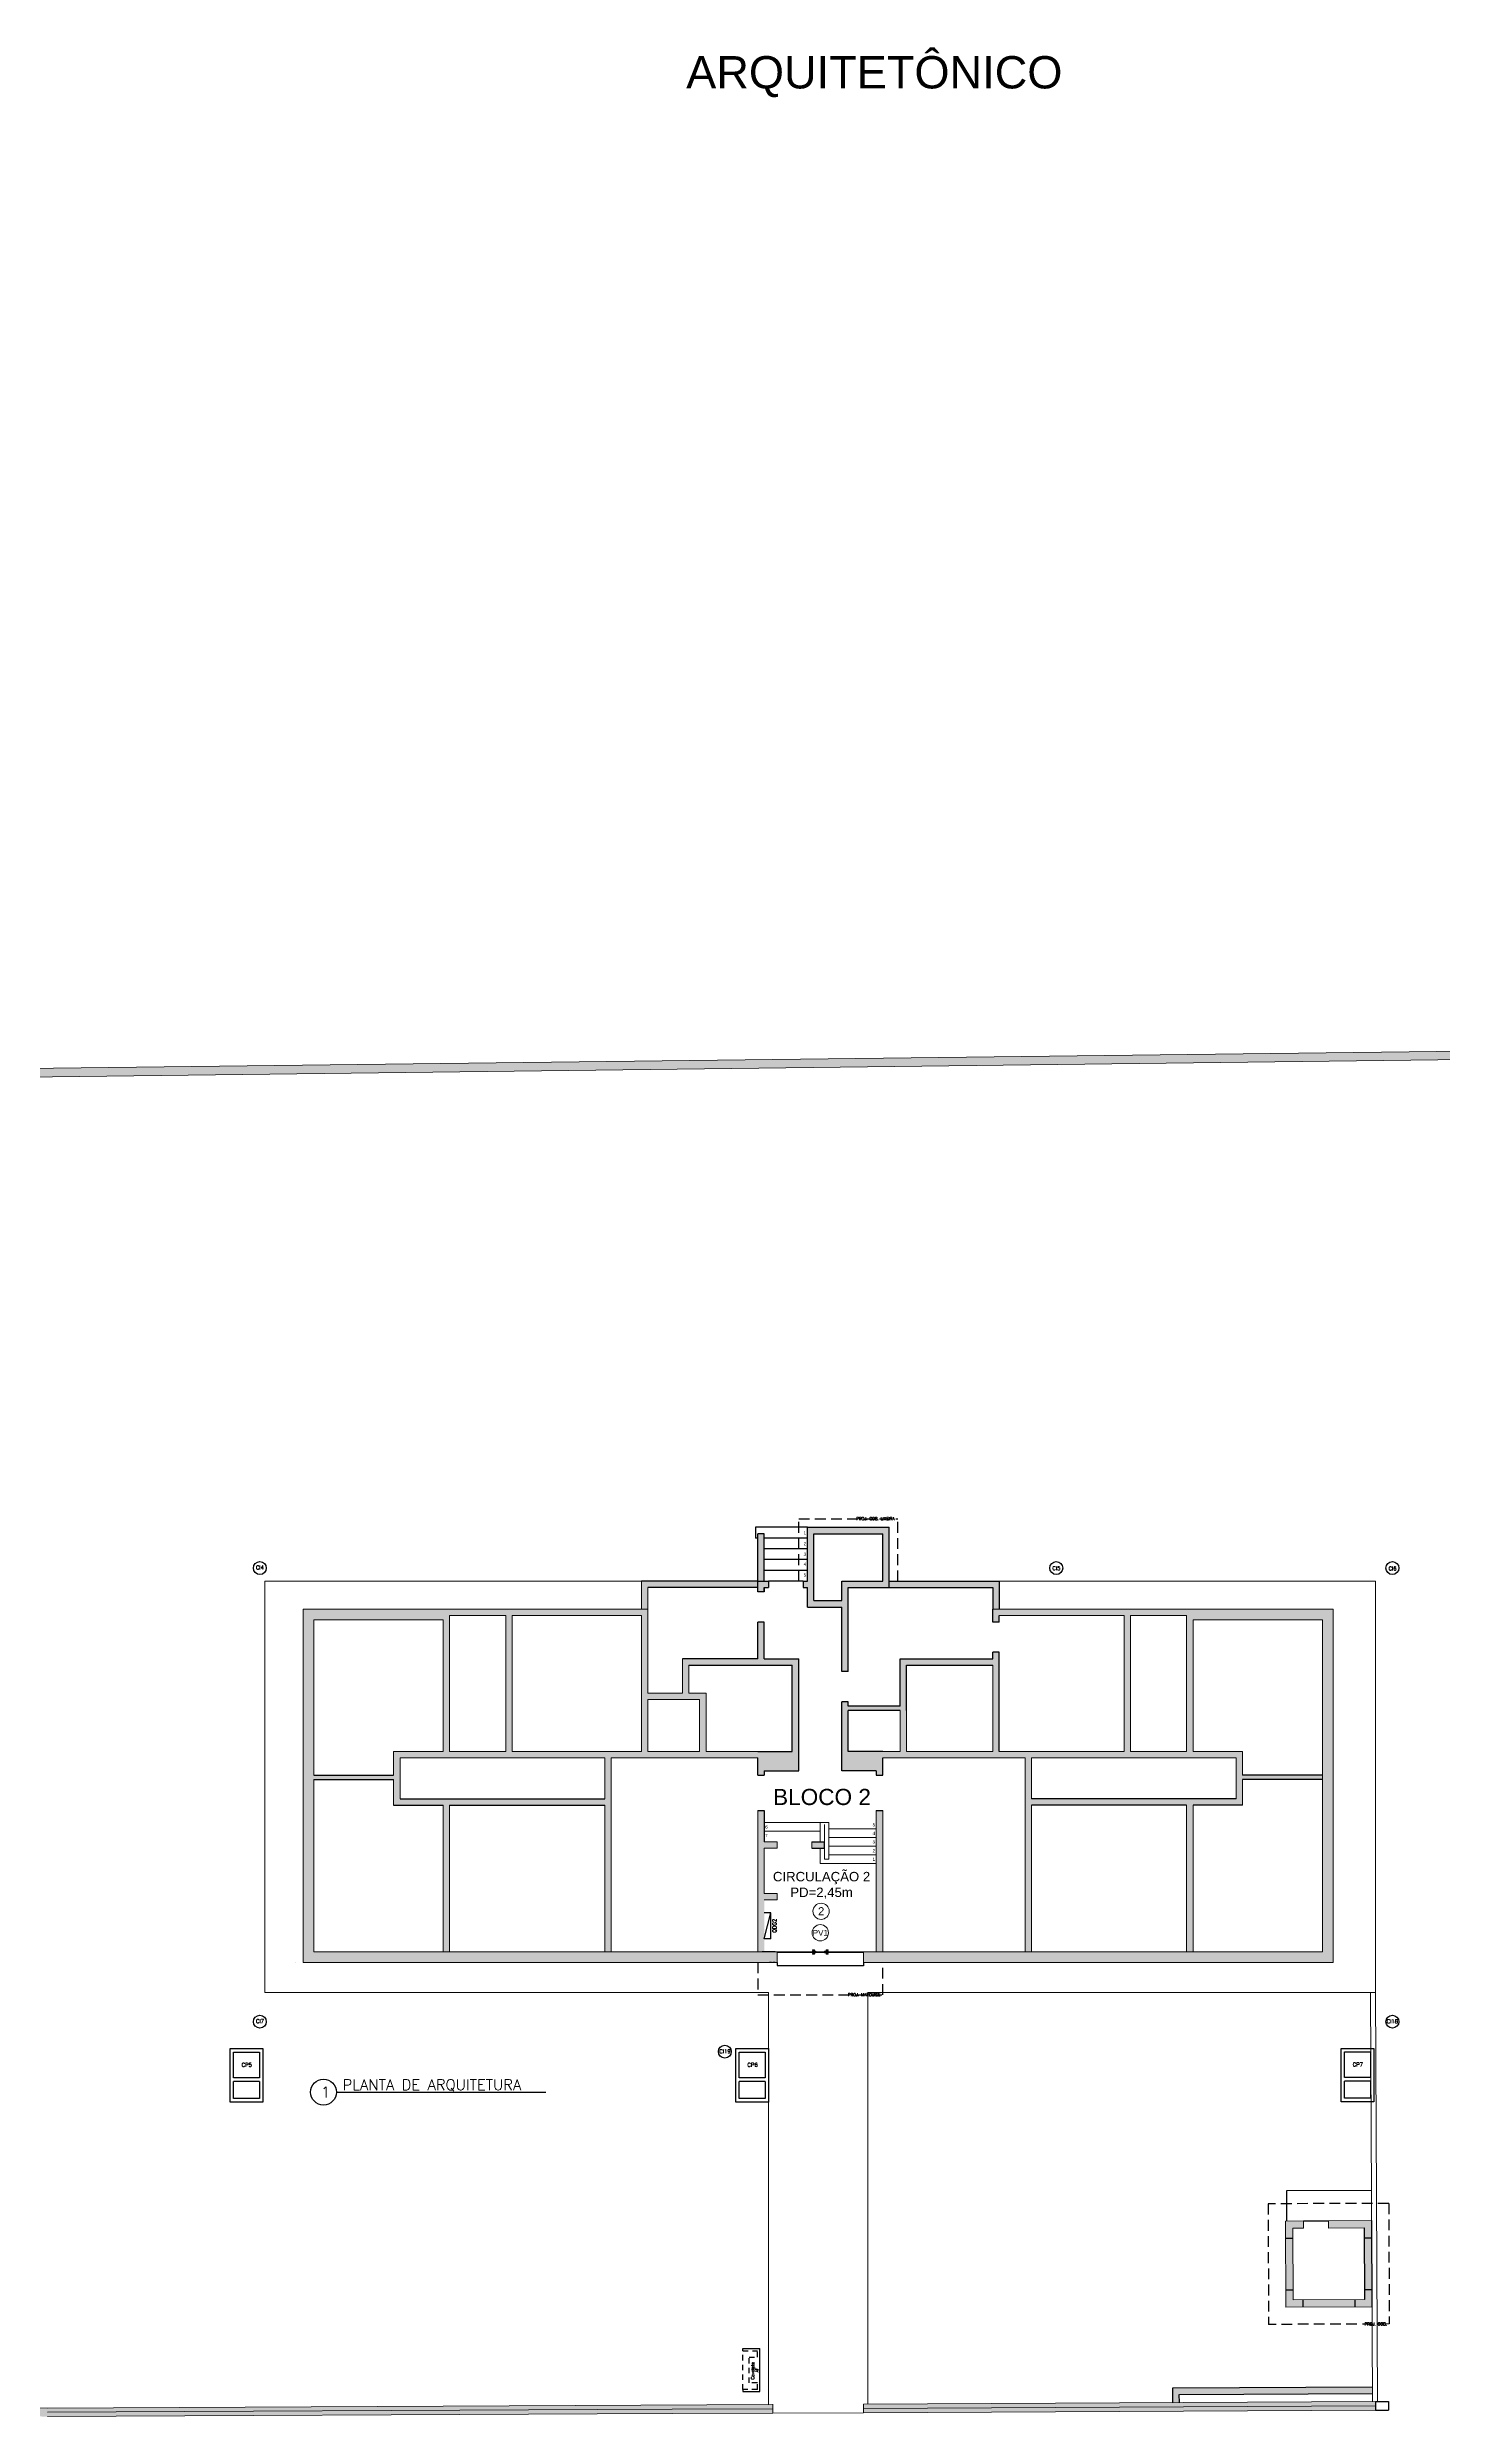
# Model space of a CAD drawing. Extents: x 0 to 11638, y -6007 to 0.
# Drawn here: x 10134.3 to 10166.7, y -5600.1 to -5545.1 of the extents above; entities that cross this region are included whole.
import ezdxf

# ---------------------------------------------------------------- set-up
doc = ezdxf.new("R2010")
doc.units = 0
doc.linetypes.add('CACHE', pattern=[0.375, 0.25, -0.125])
doc.linetypes.add('HIDDEN2', pattern=[0.1875, 0.125, -0.0625])
doc.layers.get('0').update_dxf_attribs({"linetype": 'CONTINUOUS'})
for name, color, linetype, lineweight in [('ARQ - Alvenaria Alta', 251, 'CONTINUOUS', 13), ('ARQ - Alvenaria Média-Baixa', 252, 'CONTINUOUS', 20), ('ARQ - Desnível', 8, 'CONTINUOUS', 20), ('ARQ - Escadas', 1, 'CONTINUOUS', 9), ('ARQ - Esquadrias', 1, 'CONTINUOUS', 9), ('ARQ - Grades', 1, 'CONTINUOUS', 15), ('ARQ - Guias Calçadas Sarjetas', 254, 'CONTINUOUS', 20), ('ARQ - Textos', 4, 'CONTINUOUS', 5), ('Elétrica', 30, 'CONTINUOUS', 20), ('Hidrossanitário - Água Fria', 5, 'CONTINUOUS', 5)]:
    doc.layers.add(name, color=color, linetype=linetype, lineweight=lineweight)
doc.layers.add('ARQ - Cotas', color=1, linetype='CONTINUOUS')
doc.layers.add('ARQ - Projeções', color=253, linetype='CACHE')
doc.styles.add('ROMANS', font='romans.shx', dxfattribs={"height": 0.3})
doc.styles.get("Standard").update_dxf_attribs({"font": 'arial.ttf', "height": 0.15})

msp = doc.modelspace()

# ---------------------------------------------------------------- hatches: boundary and pattern name
at = {"layer": 'ARQ - Alvenaria Alta', "lineweight": -2}
h = msp.add_hatch(color=7, dxfattribs=at)
h.dxf.hatch_style = 1
h.paths.add_polyline_path([(10151.727, -5582.498), (10150.927, -5582.498), (10150.927, -5581.648), (10150.777, -5581.648), (10150.777, -5582.498), (10149.027, -5582.498), (10149.027, -5583.298), (10148.227, -5583.298), (10148.227, -5581.348), (10140.227, -5581.348), (10140.227, -5589.548), (10151.227, -5589.548), (10151.227, -5589.298), (10150.93, -5589.298), (10140.477, -5589.298), (10140.477, -5585.298), (10142.327, -5585.298), (10142.327, -5585.898), (10143.477, -5585.898), (10143.477, -5589.298), (10143.627, -5589.298), (10143.627, -5585.898), (10147.227, -5585.898), (10147.227, -5589.298), (10147.377, -5589.298), (10147.377, -5584.798), (10150.777, -5584.798), (10150.777, -5585.198), (10150.927, -5585.198), (10150.927, -5585.098), (10151.727, -5585.098)])
h.paths.add_polyline_path([(10150.777, -5584.648), (10149.577, -5584.648), (10149.577, -5583.298), (10149.177, -5583.298), (10149.177, -5582.648), (10151.577, -5582.648), (10151.577, -5584.648)], flags=16)
h.paths.add_polyline_path([(10149.427, -5584.648), (10148.227, -5584.648), (10148.227, -5583.448), (10149.427, -5583.448)], flags=16)
h.paths.add_polyline_path([(10148.077, -5584.648), (10145.077, -5584.648), (10145.077, -5581.498), (10148.077, -5581.498)], flags=16)
h.paths.add_polyline_path([(10147.227, -5584.798), (10147.227, -5585.748), (10142.477, -5585.748), (10142.477, -5584.798)], flags=16)
h.paths.add_polyline_path([(10144.927, -5584.648), (10143.627, -5584.648), (10143.627, -5581.498), (10144.927, -5581.498)], flags=16)
h.paths.add_polyline_path([(10143.477, -5584.648), (10142.327, -5584.648), (10142.327, -5585.198), (10140.477, -5585.198), (10140.477, -5581.598), (10143.477, -5581.598)], flags=16)
h.paths.add_polyline_path([(10150.927, -5586.018), (10150.777, -5586.018), (10150.777, -5589.298), (10150.927, -5589.298), (10150.927, -5588.098), (10151.227, -5588.098), (10151.227, -5587.948), (10150.927, -5587.948), (10150.927, -5586.898), (10151.227, -5586.898), (10151.227, -5586.748), (10150.927, -5586.748)], flags=17)
h.paths.add_polyline_path([(10162.027, -5584.648), (10160.877, -5584.648), (10160.877, -5581.598), (10163.877, -5581.598), (10163.877, -5589.298), (10153.227, -5589.298), (10153.227, -5589.548), (10164.127, -5589.548), (10164.127, -5581.348), (10156.227, -5581.348), (10156.227, -5581.648), (10156.377, -5581.648), (10156.377, -5581.498), (10159.277, -5581.498), (10159.277, -5584.648), (10156.377, -5584.648), (10156.377, -5582.348), (10156.227, -5582.348), (10156.227, -5582.498), (10154.077, -5582.498), (10154.077, -5583.598), (10152.877, -5583.598), (10152.877, -5583.498), (10152.727, -5583.498), (10152.727, -5585.098), (10153.527, -5585.098), (10153.527, -5585.198), (10153.677, -5585.198), (10153.677, -5584.798), (10156.977, -5584.798), (10156.977, -5589.298), (10157.127, -5589.298), (10157.127, -5585.898), (10160.727, -5585.898), (10160.727, -5589.298), (10160.877, -5589.298), (10160.877, -5585.898), (10162.027, -5585.898), (10162.027, -5585.298), (10163.877, -5585.298), (10163.877, -5585.198), (10162.027, -5585.198)])
h.paths.add_polyline_path([(10152.877, -5584.648), (10152.877, -5583.698), (10154.077, -5583.698), (10154.077, -5584.648), (10153.677, -5584.648)], flags=16)
h.paths.add_polyline_path([(10154.227, -5584.648), (10154.227, -5582.648), (10156.227, -5582.648), (10156.227, -5584.648)], flags=16)
h.paths.add_polyline_path([(10157.127, -5584.798), (10161.877, -5584.798), (10161.877, -5585.748), (10157.127, -5585.748)], flags=16)
h.paths.add_polyline_path([(10159.427, -5584.648), (10159.427, -5581.498), (10160.727, -5581.498), (10160.727, -5584.648)], flags=16)
h.paths.add_polyline_path([(10151.027, -5580.698), (10150.777, -5580.698), (10150.777, -5580.948), (10150.927, -5580.948), (10150.927, -5580.848), (10151.027, -5580.848)])
h.paths.add_polyline_path([(10153.827, -5579.448), (10151.927, -5579.448), (10151.927, -5580.698), (10151.827, -5580.698), (10151.827, -5580.848), (10151.927, -5580.848), (10151.927, -5581.298), (10152.727, -5581.298), (10152.727, -5582.798), (10152.877, -5582.798), (10152.877, -5580.848), (10153.827, -5580.848)])
h.paths.add_polyline_path([(10152.077, -5579.598), (10153.677, -5579.598), (10153.677, -5580.698), (10152.727, -5580.698), (10152.727, -5581.148), (10152.077, -5581.148)], flags=16)
h = msp.add_hatch(color=7, dxfattribs=at)
h.dxf.hatch_style = 1
h.paths.add_polyline_path([(10152.327, -5586.748), (10152.027, -5586.748), (10152.027, -5586.898), (10152.327, -5586.898)])
h.paths.add_polyline_path([(10153.677, -5586.018), (10153.527, -5586.018), (10153.527, -5589.298), (10153.677, -5589.298)])
h = msp.add_hatch(color=7, dxfattribs=at)
h.dxf.hatch_style = 1
h.paths.add_polyline_path([(10163.188, -5595.718), (10163.438, -5595.717), (10163.438, -5595.547), (10163.018, -5595.549), (10163.02, -5595.949), (10163.19, -5595.948)])
h.paths.add_polyline_path([(10163.19, -5595.948), (10163.02, -5595.949), (10163.025, -5597.149), (10163.195, -5597.148)])
h.paths.add_polyline_path([(10163.426, -5597.377), (10163.196, -5597.378), (10163.195, -5597.148), (10163.025, -5597.149), (10163.027, -5597.549), (10163.427, -5597.547)])
h.paths.add_polyline_path([(10164.626, -5597.371), (10163.426, -5597.377), (10163.427, -5597.547), (10164.627, -5597.541)])
h.paths.add_polyline_path([(10165.025, -5597.139), (10164.855, -5597.14), (10164.856, -5597.37), (10164.626, -5597.371), (10164.627, -5597.541), (10165.027, -5597.539)])
h.paths.add_polyline_path([(10165.02, -5595.939), (10164.85, -5595.94), (10164.855, -5597.14), (10165.025, -5597.139)])
h.paths.add_polyline_path([(10165.018, -5595.539), (10164.018, -5595.544), (10164.018, -5595.714), (10164.848, -5595.71), (10164.85, -5595.94), (10165.02, -5595.939)])
at = {"layer": 'ARQ - Alvenaria Média-Baixa', "lineweight": -2}
h = msp.add_hatch(color=256, dxfattribs=at)
h.dxf.hatch_style = 1
h.paths.add_polyline_path([(10150.777, -5580.698), (10148.077, -5580.698), (10148.077, -5581.348), (10148.227, -5581.348), (10148.227, -5580.848), (10150.777, -5580.848)])
h.paths.add_polyline_path([(10150.927, -5579.598), (10150.777, -5579.598), (10150.777, -5580.698), (10150.927, -5580.698)])
h.paths.add_polyline_path([(10156.377, -5580.698), (10153.827, -5580.698), (10153.827, -5580.848), (10156.227, -5580.848), (10156.227, -5581.348), (10156.377, -5581.348)])
h = msp.add_hatch(color=256, dxfattribs=at)
h.dxf.hatch_style = 1
h.paths.add_polyline_path([(10121.464, -5598.555), (10121.452, -5598.654), (10129.629, -5599.687), (10132.545, -5600.049), (10134.293, -5600.089), (10151.128, -5600.007), (10151.128, -5599.907), (10134.294, -5599.989), (10132.552, -5599.949), (10129.642, -5599.588)])
h.paths.add_polyline_path([(10121.477, -5598.456), (10121.464, -5598.555), (10129.642, -5599.588), (10132.552, -5599.949), (10134.294, -5599.989), (10151.128, -5599.907), (10151.127, -5599.807), (10134.295, -5599.889), (10132.56, -5599.85), (10129.654, -5599.489)])
h = msp.add_hatch(color=256, dxfattribs=at)
h.dxf.hatch_style = 1
h.paths.add_polyline_path([(10165.037, -5599.549), (10165.036, -5599.399), (10160.408, -5599.422), (10160.408, -5599.762), (10160.558, -5599.761), (10160.557, -5599.572)])
h = msp.add_hatch(color=256, dxfattribs=at)
h.dxf.hatch_style = 1
h.paths.add_polyline_path([(10165.108, -5599.739), (10153.227, -5599.796), (10153.227, -5599.896), (10165.108, -5599.839)])
h.paths.add_polyline_path([(10165.108, -5599.839), (10153.227, -5599.896), (10153.226, -5599.997), (10165.108, -5599.939)])
at = {"layer": 'ARQ - Cotas', "lineweight": -2}
h = msp.add_hatch(color=7, dxfattribs=at)
h.dxf.hatch_style = 1
edge = h.paths.add_edge_path()
edge.add_line((10201.413, -5568.178), (10201.413, -5599.764))
edge.add_line((10201.413, -5599.764), (10201.613, -5599.764))
edge.add_line((10201.613, -5599.764), (10201.613, -5567.975))
edge.add_line((10201.613, -5567.975), (10102.128, -5569.184))
edge.add_line((10102.128, -5569.184), (10102.328, -5592.707))
edge.add_arc((10106.091, -5592.707), 3.762, 180, 236.9357)
edge.add_line((10104.038, -5595.86), (10104.082, -5595.868))
edge.add_line((10104.082, -5595.868), (10104.118, -5595.673))
edge.add_arc((10106.091, -5592.707), 3.562, 179.9865, 236.3823, ccw=False)
edge.add_line((10102.528, -5592.706), (10102.33, -5569.382))
edge.add_line((10102.33, -5569.382), (10201.413, -5568.178))
h.paths.add_polyline_path([(10201.501, -5598.013), (10201.501, -5597.919)], flags=16)

# ---------------------------------------------------------------- linework, layer by layer
at = {"lineweight": -2}
for p, q in [((10140.042, -5589.548), (10140.042, -5589.548)), ((10140.042, -5589.548), (10140.042, -5589.548)), ((10151.177, -5589.298), (10150.877, -5589.298)), ((10151.095, -5589.548), (10151.045, -5589.548)), ((10151.177, -5589.548), (10151.127, -5589.548)), ((10141, -5592.557), (10145.858, -5592.557))]:
    msp.add_line(p, q, dxfattribs=at)
msp.add_circle((10140.7, -5592.557), 0.3, dxfattribs=at)
at = {"layer": 'ARQ - Alvenaria Alta'}
for p, q in [((10201.613, -5567.975), (10102.128, -5569.184)), ((10201.413, -5568.178), (10102.33, -5569.382)), ((10142.327, -5585.198), (10142.327, -5584.648)), ((10162.027, -5585.198), (10162.027, -5584.648)), ((10142.477, -5585.748), (10142.477, -5584.798)), ((10147.227, -5585.748), (10147.227, -5584.798)), ((10147.377, -5589.298), (10147.377, -5584.798)), ((10156.977, -5589.298), (10156.977, -5584.798)), ((10157.127, -5585.748), (10157.127, -5584.798)), ((10161.877, -5585.748), (10161.877, -5584.798)), ((10142.327, -5585.898), (10142.327, -5585.298)), ((10162.027, -5585.898), (10162.027, -5585.298)), ((10143.477, -5589.298), (10143.477, -5585.898)), ((10143.627, -5589.298), (10143.627, -5585.898)), ((10147.227, -5589.298), (10147.227, -5585.898)), ((10150.777, -5589.298), (10150.777, -5586.018)), ((10153.527, -5589.298), (10153.527, -5586.018)), ((10153.677, -5589.298), (10153.677, -5586.018)), ((10157.127, -5589.298), (10157.127, -5585.898)), ((10160.727, -5589.298), (10160.727, -5585.898)), ((10160.877, -5589.298), (10160.877, -5585.898)), ((10150.927, -5586.748), (10151.227, -5586.748)), ((10151.227, -5586.898), (10151.227, -5586.748)), ((10152.027, -5586.898), (10152.027, -5586.748)), ((10150.927, -5587.948), (10150.927, -5586.898)), ((10150.927, -5586.898), (10151.227, -5586.898)), ((10151.227, -5588.098), (10151.227, -5587.948)), ((10163.438, -5595.547), (10163.018, -5595.549)), ((10165.018, -5595.539), (10164.018, -5595.544)), ((10163.438, -5595.717), (10163.188, -5595.718)), ((10164.848, -5595.71), (10164.018, -5595.714)), ((10165.027, -5597.539), (10163.027, -5597.549)), ((10164.856, -5597.37), (10163.196, -5597.378))]:
    msp.add_line(p, q, dxfattribs=at)
at = {"layer": 'ARQ - Alvenaria Alta', "lineweight": -2}
for p, q in [((10151.927, -5580.698), (10151.927, -5579.448)), ((10151.927, -5579.448), (10153.827, -5579.448)), ((10152.077, -5581.148), (10152.077, -5579.598)), ((10152.077, -5579.598), (10153.677, -5579.598)), ((10153.677, -5580.698), (10153.677, -5579.598)), ((10153.827, -5580.848), (10153.827, -5579.448)), ((10150.777, -5580.948), (10150.777, -5580.698)), ((10150.777, -5580.698), (10151.027, -5580.698)), ((10150.927, -5580.848), (10151.027, -5580.848)), ((10150.927, -5580.948), (10150.927, -5580.848)), ((10150.927, -5580.848), (10150.927, -5580.948)), ((10151.027, -5580.698), (10151.027, -5580.848)), ((10151.827, -5580.698), (10151.927, -5580.698)), ((10151.827, -5580.698), (10151.827, -5580.848)), ((10151.827, -5580.848), (10151.927, -5580.848)), ((10151.927, -5581.298), (10151.927, -5580.848)), ((10152.727, -5581.148), (10152.727, -5580.698)), ((10152.727, -5580.698), (10153.677, -5580.698)), ((10152.877, -5582.798), (10152.877, -5580.848)), ((10152.877, -5580.848), (10153.827, -5580.848)), ((10150.927, -5580.948), (10150.777, -5580.948)), ((10151.927, -5581.298), (10152.727, -5581.298)), ((10152.077, -5581.148), (10152.727, -5581.148)), ((10152.727, -5582.798), (10152.727, -5581.298)), ((10156.227, -5581.648), (10156.227, -5581.348)), ((10150.777, -5582.498), (10150.777, -5581.648)), ((10150.927, -5581.648), (10150.777, -5581.648)), ((10150.927, -5582.498), (10150.927, -5581.648)), ((10156.377, -5581.648), (10156.227, -5581.648)), ((10156.377, -5581.648), (10156.377, -5581.498)), ((10150.777, -5582.498), (10149.027, -5582.498)), ((10150.927, -5582.498), (10151.727, -5582.498)), ((10151.727, -5585.098), (10151.727, -5582.498)), ((10154.077, -5583.598), (10154.077, -5582.498)), ((10154.077, -5582.498), (10156.227, -5582.498)), ((10156.227, -5582.498), (10156.227, -5582.348)), ((10156.377, -5582.348), (10156.227, -5582.348)), ((10156.377, -5584.648), (10156.377, -5582.348)), ((10149.177, -5582.648), (10151.577, -5582.648)), ((10151.577, -5584.648), (10151.577, -5582.648)), ((10152.877, -5582.798), (10152.727, -5582.798)), ((10154.227, -5583.698), (10154.227, -5582.648)), ((10154.227, -5582.648), (10156.227, -5582.648)), ((10152.877, -5583.498), (10152.727, -5583.498)), ((10152.727, -5585.098), (10152.727, -5583.498)), ((10152.877, -5583.598), (10152.877, -5583.498)), ((10154.077, -5583.598), (10152.877, -5583.598)), ((10154.077, -5583.698), (10152.877, -5583.698)), ((10152.877, -5584.648), (10152.877, -5583.698)), ((10150.777, -5584.648), (10151.577, -5584.648)), ((10153.677, -5584.648), (10152.877, -5584.648)), ((10140.477, -5585.198), (10142.327, -5585.198)), ((10150.777, -5585.198), (10150.777, -5584.798)), ((10150.777, -5585.198), (10150.927, -5585.198)), ((10150.927, -5585.098), (10150.927, -5585.198)), ((10150.927, -5585.098), (10151.727, -5585.098)), ((10153.527, -5585.098), (10152.727, -5585.098)), ((10153.527, -5585.098), (10153.527, -5585.198)), ((10153.527, -5585.198), (10153.677, -5585.198)), ((10153.677, -5585.198), (10153.677, -5584.798)), ((10163.877, -5585.198), (10162.027, -5585.198)), ((10140.477, -5585.298), (10142.327, -5585.298)), ((10142.477, -5585.748), (10147.227, -5585.748)), ((10161.877, -5585.748), (10157.127, -5585.748)), ((10163.877, -5585.298), (10162.027, -5585.298)), ((10142.327, -5585.898), (10143.477, -5585.898)), ((10143.627, -5585.898), (10147.227, -5585.898)), ((10150.777, -5586.018), (10150.927, -5586.018)), ((10150.927, -5586.018), (10150.927, -5586.748)), ((10153.527, -5586.018), (10153.677, -5586.018)), ((10160.727, -5585.898), (10157.127, -5585.898)), ((10162.027, -5585.898), (10160.877, -5585.898)), ((10152.027, -5586.748), (10152.327, -5586.748)), ((10152.327, -5586.898), (10152.327, -5586.748)), ((10152.027, -5586.898), (10152.327, -5586.898)), ((10138.532, -5592.788), (10138.532, -5591.548)), ((10138.532, -5591.548), (10139.292, -5591.548)), ((10138.612, -5592.228), (10138.612, -5591.628)), ((10138.612, -5591.628), (10139.212, -5591.628)), ((10139.212, -5591.628), (10139.212, -5592.228)), ((10139.292, -5591.548), (10139.292, -5592.788)), ((10150.267, -5592.788), (10150.267, -5591.548)), ((10150.267, -5591.548), (10151.027, -5591.548)), ((10150.347, -5592.228), (10150.347, -5591.628)), ((10150.347, -5591.628), (10150.947, -5591.628)), ((10150.947, -5591.628), (10150.947, -5592.228)), ((10151.027, -5591.548), (10151.027, -5592.788)), ((10164.313, -5592.781), (10164.313, -5591.541)), ((10164.313, -5591.541), (10165.073, -5591.541)), ((10164.393, -5592.221), (10164.393, -5591.621)), ((10164.393, -5591.621), (10164.993, -5591.621)), ((10164.993, -5591.621), (10164.993, -5592.221)), ((10165.073, -5591.541), (10165.073, -5592.781)), ((10139.212, -5592.228), (10138.612, -5592.228)), ((10139.212, -5592.308), (10138.612, -5592.308)), ((10138.612, -5592.708), (10138.612, -5592.308)), ((10139.212, -5592.308), (10139.212, -5592.708)), ((10150.947, -5592.228), (10150.347, -5592.228)), ((10150.947, -5592.308), (10150.347, -5592.308)), ((10150.347, -5592.708), (10150.347, -5592.308)), ((10150.947, -5592.308), (10150.947, -5592.708)), ((10164.993, -5592.221), (10164.393, -5592.221)), ((10164.993, -5592.301), (10164.393, -5592.301)), ((10164.393, -5592.701), (10164.393, -5592.301)), ((10164.993, -5592.301), (10164.993, -5592.701)), ((10139.292, -5592.788), (10138.532, -5592.788)), ((10139.212, -5592.708), (10138.612, -5592.708)), ((10151.027, -5592.788), (10150.267, -5592.788)), ((10150.947, -5592.708), (10150.347, -5592.708)), ((10165.073, -5592.781), (10164.313, -5592.781)), ((10164.993, -5592.701), (10164.393, -5592.701)), ((10165.018, -5595.539), (10165.027, -5597.539)), ((10163.02, -5595.949), (10163.187, -5595.948)), ((10164.848, -5595.71), (10164.856, -5597.37)), ((10164.85, -5595.94), (10165.02, -5595.939)), ((10163.025, -5597.149), (10163.195, -5597.148)), ((10164.855, -5597.14), (10165.025, -5597.139)), ((10163.426, -5597.377), (10163.427, -5597.546)), ((10164.626, -5597.371), (10164.627, -5597.54)), ((10165.108, -5599.739), (10165.108, -5599.939)), ((10165.108, -5599.739), (10165.408, -5599.739)), ((10165.108, -5599.739), (10165.108, -5599.939)), ((10165.108, -5599.739), (10165.408, -5599.739)), ((10165.109, -5599.939), (10165.409, -5599.939)), ((10165.109, -5599.939), (10165.409, -5599.939)), ((10165.408, -5599.739), (10165.408, -5599.939)), ((10165.408, -5599.739), (10165.408, -5599.939))]:
    msp.add_line(p, q, dxfattribs=at)
at = {"layer": 'ARQ - Alvenaria Alta', "ltscale": 0.01, "transparency": 33554684}
for p, q in [((10148.227, -5581.348), (10140.227, -5581.348)), ((10140.227, -5589.548), (10140.227, -5581.348)), ((10148.227, -5583.298), (10148.227, -5581.348)), ((10164.127, -5581.348), (10156.227, -5581.348)), ((10164.127, -5581.348), (10164.127, -5589.548)), ((10143.477, -5581.598), (10140.477, -5581.598)), ((10140.477, -5585.198), (10140.477, -5581.598)), ((10143.477, -5584.648), (10143.477, -5581.598)), ((10144.927, -5581.498), (10143.627, -5581.498)), ((10143.627, -5584.648), (10143.627, -5581.498)), ((10144.927, -5584.648), (10144.927, -5581.498)), ((10148.077, -5581.498), (10145.077, -5581.498)), ((10145.077, -5584.648), (10145.077, -5581.498)), ((10148.077, -5584.648), (10148.077, -5581.498)), ((10159.277, -5581.498), (10156.377, -5581.498)), ((10159.277, -5584.648), (10159.277, -5581.498)), ((10160.727, -5581.498), (10159.427, -5581.498)), ((10159.427, -5584.648), (10159.427, -5581.498)), ((10160.727, -5584.648), (10160.727, -5581.498)), ((10163.877, -5581.598), (10160.877, -5581.598)), ((10160.877, -5584.648), (10160.877, -5581.598)), ((10163.877, -5581.598), (10163.877, -5589.298)), ((10149.027, -5583.298), (10149.027, -5582.498)), ((10149.177, -5583.298), (10149.177, -5582.648)), ((10154.227, -5584.648), (10154.227, -5582.648)), ((10156.227, -5584.648), (10156.227, -5582.648)), ((10149.027, -5583.298), (10148.227, -5583.298)), ((10149.427, -5583.448), (10148.227, -5583.448)), ((10148.227, -5584.648), (10148.227, -5583.448)), ((10149.577, -5583.298), (10149.177, -5583.298)), ((10149.427, -5584.648), (10149.427, -5583.448)), ((10149.577, -5584.648), (10149.577, -5583.298)), ((10154.077, -5584.648), (10154.077, -5583.698)), ((10143.477, -5584.648), (10142.327, -5584.648)), ((10144.927, -5584.648), (10143.627, -5584.648)), ((10148.077, -5584.648), (10145.077, -5584.648)), ((10149.427, -5584.648), (10148.227, -5584.648)), ((10150.777, -5584.648), (10149.577, -5584.648)), ((10153.677, -5584.648), (10154.077, -5584.648)), ((10154.227, -5584.648), (10156.227, -5584.648)), ((10156.377, -5584.648), (10159.277, -5584.648)), ((10159.427, -5584.648), (10160.727, -5584.648)), ((10160.877, -5584.648), (10162.027, -5584.648)), ((10147.227, -5584.798), (10142.477, -5584.798)), ((10150.777, -5584.798), (10147.377, -5584.798)), ((10153.677, -5584.798), (10156.977, -5584.798)), ((10157.127, -5584.798), (10161.877, -5584.798)), ((10140.477, -5589.298), (10140.477, -5585.298)), ((10151.227, -5587.948), (10150.927, -5587.948)), ((10151.227, -5588.098), (10150.927, -5588.098)), ((10151.227, -5589.548), (10140.227, -5589.548)), ((10151.227, -5589.298), (10140.477, -5589.298)), ((10151.227, -5589.298), (10151.227, -5589.548)), ((10163.877, -5589.298), (10153.227, -5589.298)), ((10153.227, -5589.298), (10153.227, -5589.548)), ((10164.127, -5589.548), (10153.227, -5589.548)), ((10163.018, -5595.549), (10163.027, -5597.549)), ((10163.438, -5595.547), (10163.438, -5595.717)), ((10164.018, -5595.544), (10164.018, -5595.714)), ((10163.188, -5595.718), (10163.196, -5597.378))]:
    msp.add_line(p, q, dxfattribs=at)
at = {"layer": 'ARQ - Alvenaria Média-Baixa', "lineweight": -2}
for p, q in [((10150.777, -5580.698), (10150.777, -5579.598)), ((10150.927, -5579.598), (10150.777, -5579.598)), ((10150.927, -5580.698), (10150.927, -5579.598)), ((10150.777, -5580.698), (10148.077, -5580.698)), ((10150.777, -5580.848), (10148.227, -5580.848)), ((10153.827, -5580.698), (10156.377, -5580.698)), ((10153.827, -5580.848), (10156.227, -5580.848)), ((10156.227, -5580.848), (10156.227, -5581.348)), ((10156.377, -5580.698), (10156.377, -5581.348)), ((10150.427, -5598.558), (10150.427, -5598.508)), ((10150.427, -5598.508), (10150.827, -5598.508)), ((10150.827, -5599.508), (10150.827, -5598.508)), ((10150.427, -5599.458), (10150.427, -5599.508)), ((10150.427, -5599.508), (10150.827, -5599.508)), ((10160.408, -5599.422), (10165.036, -5599.399)), ((10160.408, -5599.762), (10160.408, -5599.422)), ((10160.558, -5599.762), (10160.557, -5599.572)), ((10160.558, -5599.572), (10165.037, -5599.549))]:
    msp.add_line(p, q, dxfattribs=at)
at = {"layer": 'ARQ - Alvenaria Média-Baixa', "ltscale": 0.01, "transparency": 33554684}
for p, q in [((10148.077, -5581.348), (10148.077, -5580.698)), ((10148.227, -5581.348), (10148.227, -5580.848))]:
    msp.add_line(p, q, dxfattribs=at)
at = {"layer": 'ARQ - Alvenaria Média-Baixa'}
for p, q in [((10152.227, -5586.748), (10152.227, -5586.298)), ((10152.427, -5586.298), (10152.227, -5586.298)), ((10152.327, -5587.148), (10152.327, -5586.348)), ((10152.427, -5587.148), (10152.427, -5586.298)), ((10152.427, -5587.148), (10152.327, -5587.148)), ((10151.127, -5599.807), (10134.295, -5599.889)), ((10147.05, -5600.027), (10134.295, -5600.089)), ((10148.794, -5600.018), (10147.05, -5600.027)), ((10151.128, -5600.007), (10148.794, -5600.018)), ((10151.127, -5599.802), (10151.128, -5600.007)), ((10153.227, -5599.796), (10153.226, -5600.001)), ((10165.108, -5599.939), (10153.226, -5599.997)), ((10165.108, -5599.739), (10153.227, -5599.796))]:
    msp.add_line(p, q, dxfattribs=at)
at = {"layer": 'ARQ - Alvenaria Média-Baixa', "linetype": 'HIDDEN2', "lineweight": -2}
for p, q in [((10150.427, -5599.458), (10150.427, -5598.558)), ((10150.427, -5598.558), (10150.767, -5598.558)), ((10150.577, -5599.308), (10150.577, -5598.708)), ((10150.577, -5598.708), (10150.767, -5598.708)), ((10150.767, -5598.708), (10150.767, -5598.558)), ((10150.767, -5599.458), (10150.427, -5599.458)), ((10150.767, -5599.308), (10150.577, -5599.308)), ((10150.767, -5599.458), (10150.767, -5599.308))]:
    msp.add_line(p, q, dxfattribs=at)
at = {"layer": 'ARQ - Alvenaria Média-Baixa'}
msp.add_lwpolyline([(10121.477, -5598.456), (10129.654, -5599.489), (10132.56, -5599.85), (10134.295, -5599.889)], dxfattribs=at)
at = {"layer": 'ARQ - Cotas', "lineweight": -2}
for p, q in [((10151.227, -5589.298), (10153.227, -5589.298)), ((10151.227, -5589.308), (10153.227, -5589.308)), ((10152.227, -5589.298), (10152.227, -5589.308))]:
    msp.add_line(p, q, dxfattribs=at)
at = {"layer": 'ARQ - Desnível', "lineweight": -2}
for p, q in [((10151.227, -5589.548), (10151.227, -5589.622)), ((10153.227, -5589.623), (10151.227, -5589.623)), ((10153.227, -5589.548), (10153.227, -5589.623)), ((10165.014, -5594.839), (10163.044, -5594.849)), ((10163.044, -5594.849), (10163.048, -5595.549)), ((10163.438, -5595.547), (10164.018, -5595.544))]:
    msp.add_line(p, q, dxfattribs=at)
at = {"layer": 'ARQ - Escadas', "lineweight": -2}
for p, q in [((10151.927, -5579.448), (10150.727, -5579.448)), ((10150.727, -5579.448), (10150.727, -5579.698)), ((10150.777, -5579.698), (10150.727, -5579.698)), ((10151.927, -5579.698), (10150.927, -5579.698)), ((10151.927, -5579.948), (10150.927, -5579.948)), ((10151.927, -5580.198), (10150.927, -5580.198)), ((10151.927, -5580.448), (10150.927, -5580.448)), ((10151.827, -5580.698), (10151.027, -5580.698))]:
    msp.add_line(p, q, dxfattribs=at)
at = {"layer": 'ARQ - Escadas'}
for p, q in [((10152.227, -5586.298), (10150.927, -5586.298)), ((10150.927, -5586.498), (10152.227, -5586.498)), ((10152.427, -5586.448), (10153.527, -5586.448)), ((10152.427, -5586.648), (10153.527, -5586.648)), ((10152.427, -5586.848), (10153.527, -5586.848)), ((10152.227, -5587.248), (10152.227, -5586.898)), ((10152.227, -5587.248), (10153.527, -5587.248)), ((10152.427, -5587.048), (10153.527, -5587.048))]:
    msp.add_line(p, q, dxfattribs=at)
at = {"layer": 'ARQ - Esquadrias'}
for p, q in [((10152.047, -5589.268), (10152.047, -5589.253)), ((10152.047, -5589.253), (10152.095, -5589.253)), ((10152.047, -5589.268), (10152.08, -5589.268)), ((10152.047, -5589.298), (10152.047, -5589.283)), ((10152.047, -5589.283), (10152.127, -5589.283)), ((10152.047, -5589.308), (10152.047, -5589.323)), ((10152.047, -5589.323), (10152.127, -5589.323)), ((10152.047, -5589.338), (10152.08, -5589.338)), ((10152.047, -5589.338), (10152.047, -5589.353)), ((10152.047, -5589.353), (10152.095, -5589.353)), ((10152.08, -5589.283), (10152.08, -5589.268)), ((10152.08, -5589.323), (10152.08, -5589.338)), ((10152.095, -5589.283), (10152.095, -5589.253)), ((10152.095, -5589.323), (10152.095, -5589.353)), ((10152.127, -5589.298), (10152.127, -5589.283)), ((10152.127, -5589.308), (10152.127, -5589.323)), ((10152.327, -5589.298), (10152.327, -5589.283)), ((10152.407, -5589.283), (10152.327, -5589.283)), ((10152.327, -5589.308), (10152.327, -5589.323)), ((10152.407, -5589.323), (10152.327, -5589.323)), ((10152.407, -5589.253), (10152.36, -5589.253)), ((10152.36, -5589.283), (10152.36, -5589.253)), ((10152.36, -5589.323), (10152.36, -5589.353)), ((10152.407, -5589.353), (10152.36, -5589.353)), ((10152.407, -5589.268), (10152.375, -5589.268)), ((10152.375, -5589.283), (10152.375, -5589.268)), ((10152.375, -5589.323), (10152.375, -5589.338)), ((10152.407, -5589.338), (10152.375, -5589.338)), ((10152.407, -5589.268), (10152.407, -5589.253)), ((10152.407, -5589.298), (10152.407, -5589.283)), ((10152.407, -5589.308), (10152.407, -5589.323)), ((10152.407, -5589.338), (10152.407, -5589.353))]:
    msp.add_line(p, q, dxfattribs=at)
at = {"layer": 'ARQ - Grades'}
for p, q in [((10147.05, -5599.927), (10134.295, -5599.989)), ((10147.05, -5599.927), (10148.793, -5599.919)), ((10151.128, -5599.907), (10148.793, -5599.919)), ((10153.227, -5599.899), (10165.108, -5599.839))]:
    msp.add_line(p, q, dxfattribs=at)
at = {"layer": 'ARQ - Guias Calçadas Sarjetas', "ltscale": 0.01, "transparency": 33554684}
for p, q in [((10139.342, -5590.248), (10139.342, -5580.698)), ((10148.077, -5580.698), (10139.342, -5580.698)), ((10156.377, -5580.698), (10165.112, -5580.698)), ((10165.112, -5580.698), (10165.112, -5590.248)), ((10151.027, -5590.248), (10139.342, -5590.248)), ((10151.027, -5590.248), (10151.027, -5599.808)), ((10153.327, -5590.248), (10153.327, -5599.797)), ((10165.112, -5590.248), (10153.327, -5590.248)), ((10164.992, -5590.248), (10165.038, -5599.739)), ((10165.112, -5590.248), (10165.158, -5599.738)), ((10151.128, -5600.007), (10153.226, -5600.001))]:
    msp.add_line(p, q, dxfattribs=at)
at = {"layer": 'ARQ - Projeções', "lineweight": -2}
for p, q in [((10151.727, -5579.248), (10154.027, -5579.248)), ((10151.727, -5580.698), (10151.727, -5579.248)), ((10154.027, -5580.698), (10154.027, -5579.248)), ((10150.777, -5589.548), (10150.777, -5590.298)), ((10153.677, -5590.298), (10153.677, -5589.548)), ((10150.777, -5590.298), (10153.677, -5590.298)), ((10165.416, -5595.139), (10165.429, -5597.939))]:
    msp.add_line(p, q, dxfattribs=at)
at = {"layer": 'ARQ - Projeções'}
for p, q in [((10165.416, -5595.139), (10162.616, -5595.149)), ((10162.616, -5595.149), (10162.629, -5597.949)), ((10165.429, -5597.939), (10162.629, -5597.949))]:
    msp.add_line(p, q, dxfattribs=at)
at = {"layer": 'ARQ - Textos', "linetype": 'Continuous'}
for centre, radius in [((10152.245, -5588.36), 0.188), ((10152.227, -5588.859), 0.189)]:
    msp.add_circle(centre, radius, dxfattribs=at)
at = {"layer": 'Elétrica', "lineweight": -2}
for p, q in [((10151.077, -5588.398), (10150.927, -5588.398)), ((10150.927, -5588.998), (10151.077, -5588.398)), ((10151.077, -5588.998), (10151.077, -5588.398)), ((10151.077, -5588.998), (10150.927, -5588.998))]:
    msp.add_line(p, q, dxfattribs=at)
for centre in [(10139.223, -5580.394), (10157.702, -5580.394), (10165.502, -5580.394), (10139.223, -5590.923), (10165.502, -5590.923), (10150.012, -5591.618)]:
    msp.add_circle(centre, 0.15, dxfattribs=at)

# ---------------------------------------------------------------- texts
at = {"lineweight": -2, "char_height": 0.25, "attachment_point": 1, "style": 'ROMANS'}
for s, width, insert in [('PLANTA DE ARQUITETURA', 7.57034, (10141.142, -5592.261)), ('1', 0.39382, (10140.641, -5592.432))]:
    msp.add_mtext_dynamic_manual_height_columns(s, width=width, gutter_width=750, heights=[0], dxfattribs=dict(at, insert=insert))
at = {"layer": 'ARQ - Escadas', "char_height": 0.075, "attachment_point": 5}
for s, insert in [('1', (10151.869, -5579.577)), ('4', (10151.869, -5580.306)), ('3', (10151.869, -5580.075)), ('2', (10151.869, -5579.828)), ('5', (10151.869, -5580.557)), ('5', (10153.469, -5586.352)), ('6', (10150.978, -5586.402)), ('7', (10150.978, -5586.602)), ('4', (10153.469, -5586.552)), ('3', (10153.469, -5586.752)), ('2', (10153.469, -5586.952)), ('1', (10153.469, -5587.152))]:
    msp.add_mtext(s, dxfattribs=dict(at, insert=insert))
at = {"layer": 'ARQ - Projeções', "lineweight": -2, "char_height": 0.0675, "attachment_point": 1, "style": 'ROMANS'}
for s, insert in [('\\pxqc;PROJ. COB. LIXEIRA', (10152.796, -5579.213)), ('\\pxqc;PROJ. MARQUISE', (10152.534, -5590.263)), ('PROJ. COB.', (10164.855, -5597.904))]:
    msp.add_mtext_dynamic_manual_height_columns(s, width=1.41912, gutter_width=13.5, heights=[0], dxfattribs=dict(at, insert=insert))
at = {"layer": 'ARQ - Textos', "linetype": 'Continuous', "attachment_point": 1}
for s, width, gutter_width, insert, char_height in [('ARQUITETÔNICO', 40.70825, 10.045, (10149.115, -5545.302), 0.75), ('BLOCO 2', 20.35412, 5.023, (10151.131, -5585.519), 0.375), ('\\pxqc;CIRCULAÇÃO 2\\PPD=2,45m', 5.45836, 1.093, (10149.527, -5587.446), 0.21856)]:
    msp.add_mtext_dynamic_manual_height_columns(s, width=width, gutter_width=gutter_width, heights=[0], dxfattribs=dict(at, insert=insert, char_height=char_height))
at = {"layer": 'ARQ - Textos', "color": 4, "linetype": 'Continuous', "attachment_point": 5}
for s, insert, char_height in [('2', (10152.247, -5588.359), 0.188), ('PV1', (10152.228, -5588.859), 0.135)]:
    msp.add_mtext(s, dxfattribs=dict(at, insert=insert, char_height=char_height))
at = {"layer": 'Elétrica', "linetype": 'ByBlock', "char_height": 0.09, "attachment_point": 1, "style": 'ROMANS'}
for s, insert in [('CI4', (10139.13, -5580.335)), ('CI5', (10157.611, -5580.354)), ('CI6', (10165.411, -5580.358)), ('CI7', (10139.132, -5590.867)), ('CI18', (10165.368, -5590.869)), ('CI19', (10149.881, -5591.566)), ('CP5', (10138.8, -5591.878)), ('CP6', (10150.535, -5591.878)), ('CP7', (10164.581, -5591.871))]:
    msp.add_mtext_dynamic_manual_height_columns(s, width=1.89216, gutter_width=18, heights=[0], dxfattribs=dict(at, insert=insert))
at = {"layer": 'Elétrica', "linetype": 'ByBlock', "insert": (10151.118, -5588.857), "char_height": 0.09, "attachment_point": 1, "rotation": 90, "style": 'ROMANS'}
msp.add_mtext_dynamic_manual_height_columns('QDG2', width=1.89216, gutter_width=18, heights=[0], dxfattribs=at)
at = {"layer": 'Hidrossanitário - Água Fria', "linetype": 'ByBlock', "char_height": 0.072, "attachment_point": 1, "rotation": 90, "style": 'ROMANS'}
for s, insert in [('Cavalete', (10150.622, -5599.229)), ('AF', (10150.719, -5599.063))]:
    msp.add_mtext_dynamic_manual_height_columns(s, width=1.57765, gutter_width=14.4, heights=[0], dxfattribs=dict(at, insert=insert))

doc.saveas('drawing.dxf')
